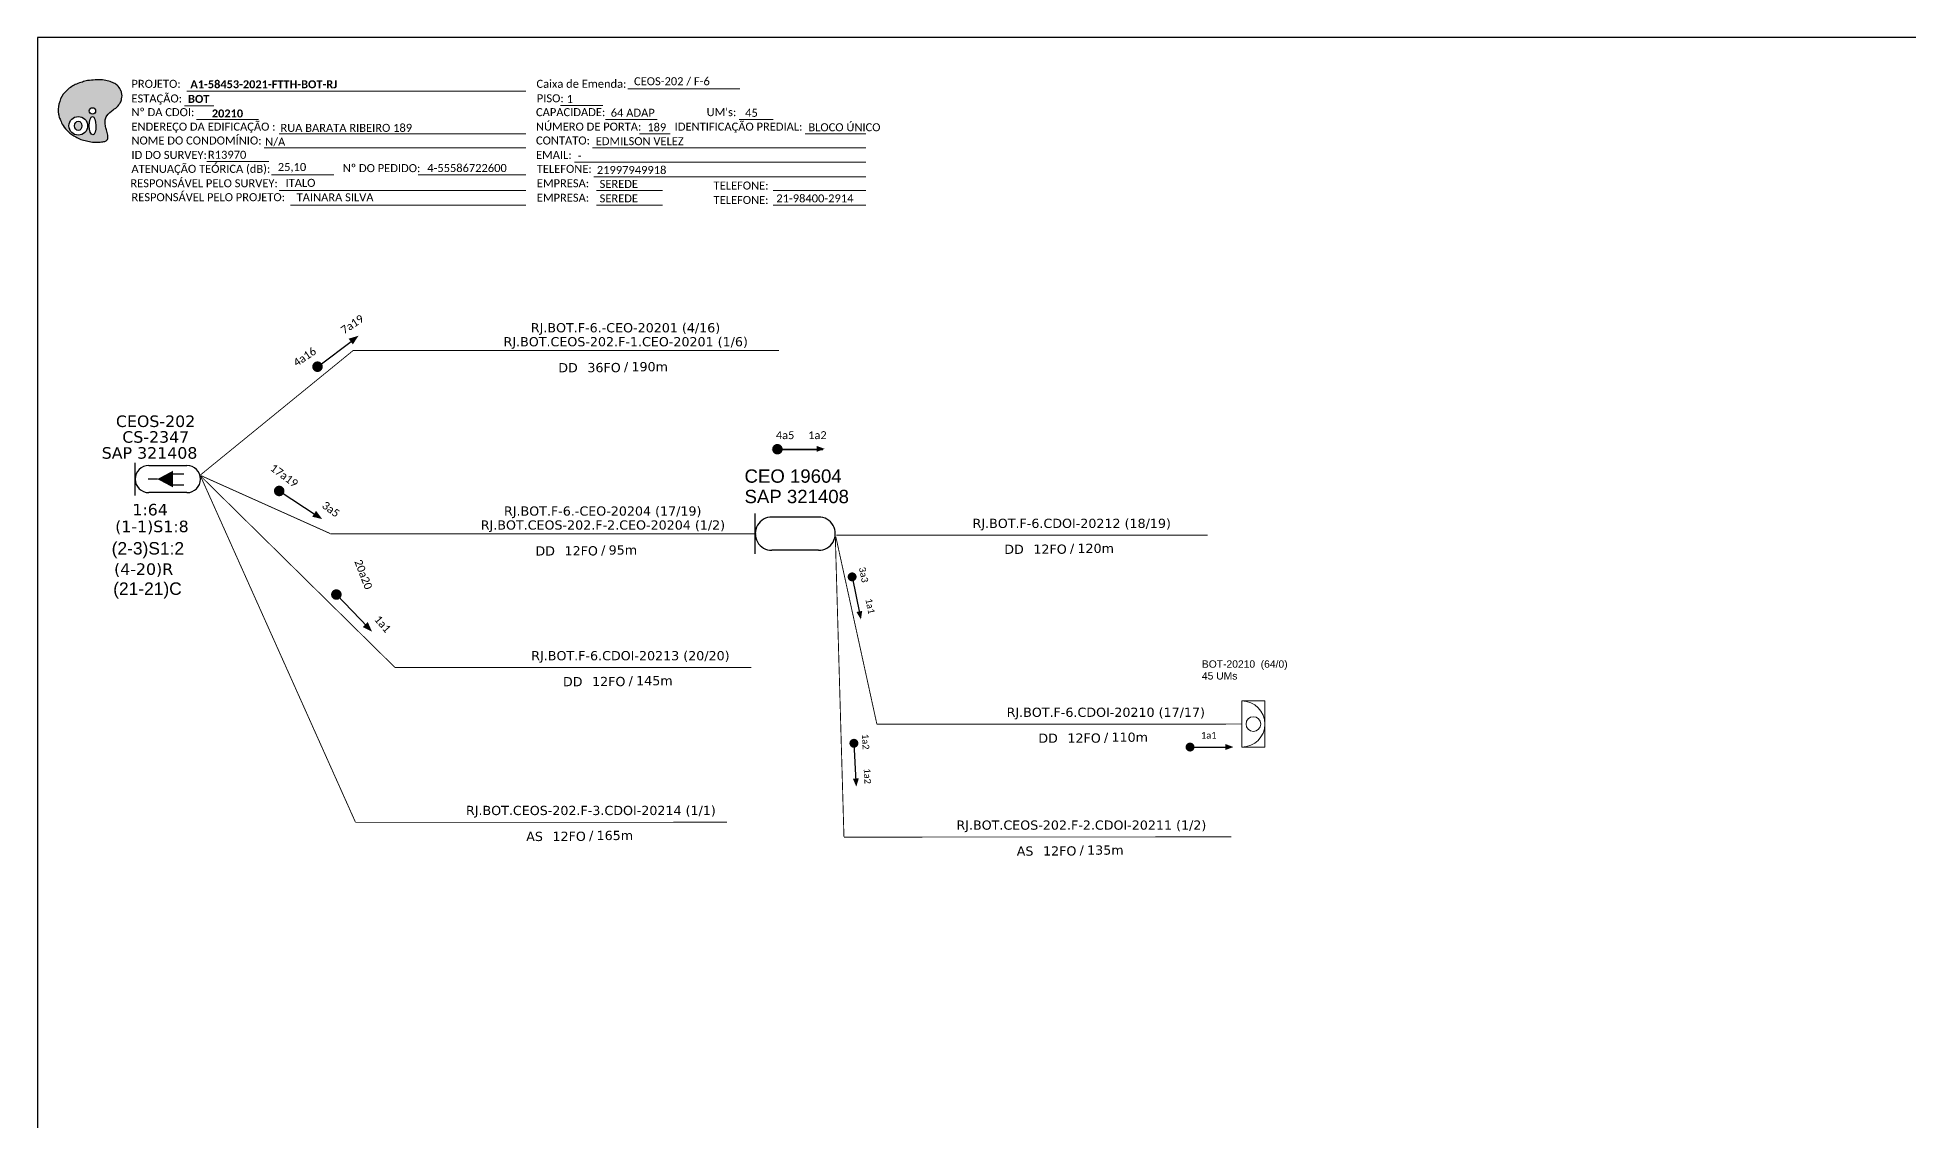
# Model space of a CAD drawing. Extents: x -89 to 749, y 705 to 1299.
# Drawn here: x -89.3 to 330, y 1056.3 to 1299 of the extents above; entities that cross this region are included whole.
import ezdxf
from ezdxf.enums import TextEntityAlignment as Align

# ---------------------------------------------------------------- set-up
doc = ezdxf.new("R2010")
doc.units = 0
for name, color, linetype, lineweight in [("20.0-LEGENDA DOS CDO'S", 1, 'Continuous', 0), ('20.1-CDO_INTERIOR', 1, 'Continuous', 0), ('40.1-ETIQUETAS', 1, 'Continuous', 20)]:
    doc.layers.add(name, color=color, linetype=linetype, lineweight=lineweight)
for name, color, linetype in [('20.4-CEOS', 1, 'Continuous'), ('CAP a instalar', 1, 'Continuous'), ('SETA', 7, 'Continuous'), ('surveys', 7, 'Continuous'), ('surveys legendas', 7, 'Continuous'), ('texto', 255, 'Continuous'), ('Txtruas', 150, 'Continuous')]:
    doc.layers.add(name, color=color, linetype=linetype)
doc.styles.add('ARIAL', font='arial.ttf')
doc.styles.add('siredit', font='verdana.ttf')
doc.styles.get("Standard").update_dxf_attribs({"font": 'arial.ttf'})
doc.styles.add('WMF-Calibri0', font='CALIBRI.TTF')
doc.styles.add('WMF-Calibri1', font='CALIBRIB.TTF')
doc.linetypes.add('FENCELINE1', pattern='A,0.25,-0.1,[133,ltypeshp.shx,S=0.1,R=0,X=-0.1,Y=0],-0.1,1', length=1.45)

# ---------------------------------------------------------------- blocks, each defined once
blk = doc.blocks.new('OI')
h = blk.add_hatch(color=40)
edge = h.paths.add_edge_path()
edge.add_spline(control_points=[(4.35, -0.67), (3.92, -0.99), (3.26, -1.5), (2.81, -2.59), (2.9, -3.5), (3.06, -4.27), (3.31, -4.85), (3.37, -5.39), (3.4, -5.88), (3.2, -6.4), (2.54, -6.61), (1.65, -6.63), (0.55, -6.67), (-0.56, -6.42), (-1.61, -6.14), (-2.77, -5.61), (-3.92, -4.77), (-4.89, -3.7), (-5.34, -2.65), (-5.6, -1.94), (-5.85, -0.96), (-5.71, 0.47), (-5.1, 2.02), (-4.14, 3.02), (-3.3, 3.61), (-2.37, 4.16), (-1.36, 4.44), (-0.56, 4.7), (0.79, 4.85), (2.24, 4.97), (3.79, 4.57), (4.67, 4.21), (5.44, 3.65), (5.76, 2.99), (6.03, 2.21), (6.01, 1.46), (5.72, 0.64), (5.31, 0.08), (4.88, -0.38), (4.51, -0.55), (4.35, -0.67)], knot_values=[0, 0, 0, 0, 1.60434, 2.417191, 3.427595, 4.282808, 4.776746, 5.304182, 5.888771, 6.258406, 6.858137, 7.79129, 8.986195, 10.124242, 11.187857, 12.242908, 13.953784, 15.414161, 16.515391, 17.349188, 17.675853, 19.552021, 21.515531, 22.568638, 23.63245, 24.621084, 25.782718, 26.745347, 27.142653, 29.870543, 31.004649, 31.921532, 32.709589, 33.801391, 34.042471, 35.192333, 35.971461, 36.628871, 37.254359, 37.836911, 37.836911, 37.836911, 37.836911], degree=3, periodic=0)
h.paths.add_polyline_path([(1.13, -0.87, -1), (-0.04, -0.87, -1)], flags=16)
edge = h.paths.add_edge_path(flags=16)
edge.add_ellipse((0.56, -3.59), major_axis=(-0.02, 1.71), ratio=0.361305, start_angle=0, end_angle=360)
h.paths.add_polyline_path([(-0.36, -3.62, -1), (-3.8, -3.62, -1)], flags=16)
edge = h.paths.add_edge_path(flags=0)
edge.add_ellipse((-2.08, -3.62), major_axis=(0, 0.885), ratio=0.758294, start_angle=0, end_angle=360)
at = {"color": 40}
for centre, radius in [((-2.08, -3.62), 1.72), ((0.54, -0.87), 0.587)]:
    blk.add_circle(centre, radius, dxfattribs=at)
blk.add_ellipse((-2.08, -3.62), major_axis=(0, 0.885), ratio=0.758294, start_param=-3.141592653589792, end_param=3.141592653589792, dxfattribs=at)
blk.add_ellipse((0.56, -3.59), major_axis=(-0.02, 1.71), ratio=0.361305, dxfattribs=at)
at = {"color": 40, "start_tangent": (-0.800898, -0.598801), "end_tangent": (-0.800898, -0.598801)}
blk.add_spline([(4.35, -0.67), (3.2, -1.78), (2.9, -2.54), (2.92, -3.55), (3.12, -4.38), (3.28, -4.85), (3.37, -5.37), (3.35, -5.95), (3.2, -6.29), (2.66, -6.55), (1.73, -6.63), (0.54, -6.62), (-0.58, -6.41), (-1.6, -6.11), (-2.56, -5.67), (-3.95, -4.67), (-4.89, -3.56), (-5.37, -2.56), (-5.64, -1.78), (-5.72, -1.46), (-5.63, 0.42), (-4.84, 2.22), (-4.13, 2.99), (-3.27, 3.62), (-2.4, 4.09), (-1.3, 4.47), (-0.37, 4.72), (0.02, 4.77), (2.75, 4.8), (3.85, 4.53), (4.69, 4.16), (5.31, 3.68), (5.85, 2.73), (5.93, 2.5), (5.94, 1.35), (5.67, 0.62), (5.29, 0.08), (4.84, -0.36), (4.35, -0.67)], degree=3, dxfattribs=at)
blk = doc.blocks.new('CARIMBO')
at = {"color": 7, "lineweight": 0}
for points in [[(134.48, -16.3), (159.61, -16.3)], [(35.15, -20.06), (41.7, -20.06)], [(35.66, -16.79), (111.64, -16.79)], [(119.43, -20.02), (128.92, -20.02)], [(37.81, -23.14), (51.75, -23.14)], [(129.48, -23.14), (141.1, -23.14)], [(159.42, -23.14), (167.09, -23.14)], [(56.38, -26.37), (111.64, -26.37)], [(137.07, -26.37), (144.01, -26.37)], [(174.24, -26.37), (187.8, -26.37)], [(40.13, -32.55), (54.07, -32.55)], [(52.97, -29.48), (111.64, -29.48)], [(122.56, -32.72), (187.83, -32.72)], [(126.6, -29.48), (187.83, -29.48)], [(54.67, -35.52), (68.61, -35.52)], [(126.84, -35.96), (187.83, -35.96)], [(56.38, -39.07), (111.64, -39.07)], [(127.45, -39.07), (142.25, -39.07)], [(167.06, -39.07), (187.83, -39.07)], [(58.87, -42.31), (111.64, -42.31)], [(127.45, -42.31), (142.25, -42.31)], [(167.06, -42.31), (187.83, -42.31)]]:
    blk.add_lwpolyline(points, dxfattribs=at)
at = {"color": 7, "xscale": 1.213923925163967, "yscale": 1.213923925163967, "zscale": 1.213923925163967, "rotation": 0.1532896023949059}
blk.add_blockref('OI', (13.86, -20.16), dxfattribs=at)
at = {"color": 7, "lineweight": 0, "style": 'WMF-Calibri0'}
for s, height, p in [('PROJETO:', 1.793, (23.26, -16.04)), ('Caixa de Emenda:', 1.7927, (114.02, -16.04)), ('ESTAÇÃO:', 1.793, (23.26, -19.32)), ('Nº DA CDOI:', 1.7927, (23.26, -22.39)), ('CAPACIDADE:', 1.7927, (113.91, -22.39)), ('PISO:', 1.793, (114.09, -19.28)), ("UM's:", 1.793, (152.15, -22.39)), ('ENDEREÇO DA EDIFICAÇÃO :', 1.7927, (23.26, -25.63)), ('NÚMERO DE PORTA:', 1.7927, (113.91, -25.63)), ('IDENTIFICAÇÃO PREDIAL:', 1.7927, (144.99, -25.63)), ('NOME DO CONDOMÍNIO:', 1.7927, (23.26, -28.74)), ('CONTATO:', 1.793, (113.91, -28.74)), ('ATENUAÇÃO TEÓRICA (dB):', 1.7927, (23.26, -35.09)), ('ID DO SURVEY:', 1.7927, (23.26, -31.97)), ('EMAIL:', 1.793, (113.91, -31.97)), ('TELEFONE:', 1.793, (114.09, -35.09)), ('RESPONSÁVEL PELO SURVEY:', 1.7927, (23.02, -38.32)), ('EMPRESA:', 1.793, (114.09, -38.32)), ('TELEFONE:', 1.793, (153.7, -38.83)), ('RESPONSÁVEL PELO PROJETO:', 1.7927, (23.26, -41.44)), ('EMPRESA:', 1.793, (114.09, -41.56)), ('TELEFONE:', 1.793, (153.7, -42.06))]:
    blk.add_text(s, height=height, dxfattribs=at).set_placement(p)
at = {"color": 7, "lineweight": 0, "flags": 8}
for tag, p, style in [('PROJ', (36.46, -16.13), 'WMF-Calibri1'), ('CEOS-XX', (135.87, -15.46), 'WMF-Calibri0'), ('EST', (35.94, -19.41), 'WMF-Calibri1'), ('PISO_PTR', (120.78, -19.42), 'WMF-Calibri0'), ('CAPAC.', (130.66, -22.52), 'WMF-Calibri0'), ("UC'S", (160.78, -22.54), 'WMF-Calibri0'), ('LOGRADOURO', (56.65, -25.91), 'WMF-Calibri0'), ('N°', (138.85, -25.77), 'WMF-Calibri0'), ('N°PREDIO', (174.94, -25.77), 'WMF-Calibri0'), ('NOME_DO_COND.', (53.23, -29.02), 'WMF-Calibri0'), ('NOME_DO_CONTATO', (127.3, -28.89), 'WMF-Calibri0'), ('_ID_', (40.39, -31.94), 'WMF-Calibri0'), ('O_POTEN', (56.06, -34.68), 'WMF-Calibri0'), ('EMAIL', (123.26, -32.12), 'WMF-Calibri0'), ('RES_SURVEY', (57.78, -38.23), 'WMF-Calibri0'), ('TELEFONE', (127.55, -35.36), 'WMF-Calibri0'), ('EMP_RESP_SURVEY', (128.16, -38.47), 'WMF-Calibri0'), ('CONT_RESP_SURVEY', (167.76, -38.47), 'WMF-Calibri0'), ('RES_PROJ', (60.27, -41.47), 'WMF-Calibri0'), ('EMP_RESP_PROJ', (128.16, -41.71), 'WMF-Calibri0'), ('CONT_RESP_PROJ', (167.76, -41.71), 'WMF-Calibri0')]:
    blk.add_attdef(tag, p, '', height=1.79, dxfattribs=dict(at, style=style))
at = {"color": 7, "lineweight": 0, "style": 'WMF-Calibri1', "flags": 8}
blk.add_attdef("N° CDO'S", text='', height=1.79, dxfattribs=at).set_placement((44.78, -22.68), align=Align.CENTER)
blk = doc.blocks.new('ETIQUETA_RS5F')
at = {"layer": '40.1-ETIQUETAS', "color": 0, "style": 'siredit'}
blk.add_text('/', height=1.5, dxfattribs=at).set_placement((1.58, -1.95), align=Align.MIDDLE_RIGHT)
for tag, p in [('ETIQUETA_R_PRIMARIA', (1.21, 4.1)), ('ETIQUETA_R_SECUNDARIA', (1.21, 2.1)), ('F_ATIVAS/F_MORTAS', (1.14, -4.24))]:
    blk.add_attdef(tag, text='', height=1.5, dxfattribs=at).set_placement(p, align=Align.MIDDLE_CENTER)
for tag, p in [('TIPO_CABO', (-6.58, -2.12)), ('CAP_CABO', (0.4, -2.09))]:
    blk.add_attdef(tag, text='', height=1.5, dxfattribs=at).set_placement(p, align=Align.MIDDLE_RIGHT)
blk.add_attdef('METROS', text='', height=1.5, dxfattribs=at).set_placement((2.14, -1.95), align=Align.MIDDLE_LEFT)
for tag, p in [('FUSÃO_1', (0.85, -8.39)), ('FUSÃO_2', (0.85, -10.6)), ('FUSÃO_3', (0.85, -12.93)), ('FUSÃO_4', (0.85, -15.14)), ('FUSÃO_5', (0.85, -17.16))]:
    blk.add_attdef(tag, text='', height=1.5, dxfattribs=at).set_placement(p, align=Align.CENTER)
blk = doc.blocks.new('A$C0CDF1BB7')
at = {"layer": 'Txtruas'}
blk.add_line((9.78, 5.66), (2.58, 5.66), dxfattribs=at)
for points in [[(0, 0), (0.01, 6.19)], [(9.77, 0.52), (2.57, 0.52)]]:
    blk.add_lwpolyline(points, dxfattribs=at)
for centre, start, end in [((2.57, 3.09), 89.9211, 269.9225), ((9.78, 3.09), 269.9211, 89.9225)]:
    blk.add_arc(centre, 2.57, start, end, dxfattribs=at)

msp = doc.modelspace()

# ---------------------------------------------------------------- linework, layer by layer
msp.add_lwpolyline([(-89.32, 705.02), (749.25, 705.02), (749.25, 1299.02), (-89.32, 1299.02), (-89.32, 705.02)])
at = {"color": 7, "lineweight": 0}
msp.add_lwpolyline([(-4.01, 1268.26), (20.14, 1268.26)], dxfattribs=at)
for points, const_width in [([(-27.03, 1224.89, 1), (-26.09, 1225.6, 1)], 1.18), ([(76.5, 1207.34, 1), (76.5, 1206.16, 1)], 1.17), ([(-35.63, 1197.72, 1), (-34.65, 1197.07, 1)], 1.18), ([(93.14, 1178.64, 1), (93.34, 1177.66, 1)], 1), ([(-22.74, 1174.61, 1), (-21.92, 1173.76, 1)], 1.18), ([(93.61, 1141.36, 1), (93.67, 1140.36, 1)], 1), ([(168.46, 1140.01, 1), (169.46, 1140.01, 1)], 1)]:
    msp.add_lwpolyline(points, format="xyb", close=True, dxfattribs=dict(const_width=const_width))
at = {"layer": '20.1-CDO_INTERIOR', "lineweight": 18}
msp.add_lwpolyline([(185.74, 1140.01), (185.74, 1150.34), (180.57, 1150.34), (180.57, 1140.01)], close=True, dxfattribs=at)
msp.add_circle((183.16, 1145.17), 1.65, dxfattribs=at)
msp.add_arc((180.57, 1145.17), 5.17, 270, 90, dxfattribs=at)
at = {"layer": '20.4-CEOS', "color": 7}
for p, q in [((-64.36, 1203.11), (-55.81, 1203.11)), ((-55.81, 1197.02), (-64.36, 1197.02))]:
    msp.add_line(p, q, dxfattribs=at)
for points in [[(-67.4, 1196.39), (-67.4, 1203.73)], [(-62.44, 1200.06), (-64.5, 1200.06)], [(-59.07, 1201.27), (-56.48, 1201.27)], [(-59.07, 1198.74), (-56.48, 1198.74)]]:
    msp.add_lwpolyline(points, dxfattribs=at)
msp.add_lwpolyline([(-62.44, 1200.06, 0, 3.76, 0), (-58.92, 1200.06, 3.76, 3.76, 0)], format="xyseb", dxfattribs=at)
for centre, start, end in [((-64.36, 1200.06), 90, 270), ((-55.81, 1200.06), 270, 90)]:
    msp.add_arc(centre, 3.04, start, end, dxfattribs=at)
at = {"layer": 'CAP a instalar', "color": 7, "ltscale": 3, "const_width": 0.2}
for points in [[(-18.57, 1228.87), (-52.78, 1200.99)], [(-18.57, 1228.87), (17.06, 1228.87)], [(17.06, 1228.87), (76.88, 1228.87)], [(-52.79, 1200.79), (-9.18, 1157.83)], [(-52.75, 1200.87), (-23.73, 1187.86)], [(-23.69, 1187.8), (11.94, 1187.8)], [(11.94, 1187.8), (71.76, 1187.8)], [(89.71, 1187.48), (172.94, 1187.5)], [(-9.18, 1157.83), (70.65, 1157.83)]]:
    msp.add_lwpolyline(points, dxfattribs=at)
at = {"layer": 'CAP a instalar', "color": 8, "ltscale": 3, "const_width": 0.2}
for points in [[(-52.79, 1200.79), (-18.04, 1123.15)], [(89.47, 1187.22), (91.41, 1119.84)], [(-18.04, 1123.15), (65.19, 1123.16)], [(91.41, 1119.84), (178.19, 1119.88)]]:
    msp.add_lwpolyline(points, dxfattribs=at)
at = {"layer": 'CAP a instalar', "color": 1, "ltscale": 3, "const_width": 0.2}
for points in [[(89.59, 1187.14), (98.79, 1145.13)], [(98.79, 1145.13), (180.57, 1145.17)]]:
    msp.add_lwpolyline(points, dxfattribs=at)
at = {"layer": 'SETA'}
for points in [[(-26.56, 1225.24), (-18.44, 1231.35)], [(76.54, 1206.69), (86.7, 1206.69)], [(86.7, 1206.69), (76.54, 1206.69)], [(-35.14, 1197.4), (-26.64, 1191.83)], [(-22.33, 1174.18), (-15.3, 1166.85)], [(93.24, 1178.15), (94.98, 1169.73)], [(93.64, 1140.86), (94.1, 1132.28)], [(168.96, 1140.01), (177.56, 1140.01)]]:
    msp.add_lwpolyline(points, dxfattribs=at)
for points in [[(-19.58, 1231.51), (-17.38, 1232.18), (-18.63, 1230.25)], [(77.35, 1207.49), (75.19, 1206.7), (77.35, 1205.92)], [(85.28, 1207.49), (87.11, 1206.83), (85.28, 1206.16)], [(-26.88, 1192.95), (-25.5, 1191.1), (-27.75, 1191.63)], [(95.5, 1170.54), (95.22, 1168.61), (94.2, 1170.27)], [(-15.28, 1168), (-14.35, 1165.89), (-16.42, 1166.91)], [(176.87, 1140.69), (178.7, 1140.02), (176.87, 1139.36)], [(94.74, 1133), (94.17, 1131.14), (93.41, 1132.93)]]:
    msp.add_solid(points, dxfattribs=at)

# ---------------------------------------------------------------- block references
ref = msp.add_blockref('CARIMBO', (-91.51, 1303.77))
ref.add_attrib('PROJ', 'A1-58453-2021-FTTH-BOT-RJ', (-55.05, 1287.63), dxfattribs={"color": 7, "lineweight": 0, "height": 1.7927, "style": 'WMF-Calibri1'})
ref.add_attrib('EST', 'BOT', (-55.57, 1284.35), dxfattribs={"color": 7, "lineweight": 0, "height": 1.793, "style": 'WMF-Calibri1'})
ref.add_attrib("N° CDO'S", '20210', dxfattribs={"color": 7, "lineweight": 0, "height": 1.793, "style": 'WMF-Calibri1'}).set_placement((-46.73, 1281.09), align=Align.CENTER)
ref.add_attrib('LOGRADOURO', 'RUA BARATA RIBEIRO 189 ', (-34.86, 1277.86), dxfattribs={"color": 7, "lineweight": 0, "height": 1.7927, "style": 'WMF-Calibri0'})
ref.add_attrib('NOME_DO_COND.', 'N/A', (-38.28, 1274.74), dxfattribs={"color": 7, "lineweight": 0, "height": 1.793, "style": 'WMF-Calibri0'})
ref.add_attrib('_ID_', 'R13970', (-51.11, 1271.83), dxfattribs={"color": 7, "lineweight": 0, "height": 1.793, "style": 'WMF-Calibri0'})
ref.add_attrib('O_POTEN', '25,10', (-35.45, 1269.09), dxfattribs={"color": 7, "lineweight": 0, "height": 1.793, "style": 'WMF-Calibri0'})
ref.add_attrib('RES_SURVEY', 'ITALO', (-33.73, 1265.54), dxfattribs={"color": 7, "lineweight": 0, "height": 1.793, "style": 'WMF-Calibri0'})
ref.add_attrib('RES_PROJ', 'TAINARA SILVA', (-31.24, 1262.3), dxfattribs={"color": 7, "lineweight": 0, "height": 1.7927, "style": 'WMF-Calibri0'})
ref.add_attrib('CEOS-XX', 'CEOS-202 / F-6', (44.36, 1288.31), dxfattribs={"color": 7, "lineweight": 0, "height": 1.7927, "style": 'WMF-Calibri0'})
ref.add_attrib('CAPAC.', '64 ADAP', (39.15, 1281.25), dxfattribs={"color": 7, "lineweight": 0, "height": 1.793, "style": 'WMF-Calibri0'})
ref.add_attrib("UC'S", '45', (69.27, 1281.23), dxfattribs={"color": 7, "lineweight": 0, "height": 1.793, "style": 'WMF-Calibri0'})
ref.add_attrib('PISO_PTR', '1', (29.28, 1284.34), dxfattribs={"color": 7, "lineweight": 0, "height": 1.79, "style": 'WMF-Calibri0'})
ref.add_attrib('N°', '189', (47.34, 1278), dxfattribs={"color": 7, "lineweight": 0, "height": 1.793, "style": 'WMF-Calibri0'})
ref.add_attrib('N°PREDIO', 'BLOCO ÚNICO', (83.43, 1278), dxfattribs={"color": 7, "lineweight": 0, "height": 1.7927, "style": 'WMF-Calibri0'})
ref.add_attrib('NOME_DO_CONTATO', 'EDMILSON VELEZ', (35.79, 1274.88), dxfattribs={"color": 7, "lineweight": 0, "height": 1.7927, "style": 'WMF-Calibri0'})
ref.add_attrib('EMAIL', '-', (31.75, 1271.65), dxfattribs={"color": 7, "lineweight": 0, "height": 1.79, "style": 'WMF-Calibri0'})
ref.add_attrib('TELEFONE', '21997949918', (36.04, 1268.41), dxfattribs={"color": 7, "lineweight": 0, "height": 1.7927, "style": 'WMF-Calibri0'})
ref.add_attrib('EMP_RESP_SURVEY', 'SEREDE', (36.65, 1265.3), dxfattribs={"color": 7, "lineweight": 0, "height": 1.793, "style": 'WMF-Calibri0'})
ref.add_attrib('EMP_RESP_PROJ', 'SEREDE', (36.65, 1262.06), dxfattribs={"color": 7, "lineweight": 0, "height": 1.793, "style": 'WMF-Calibri0'})
ref.add_attrib('CONT_RESP_PROJ', '21-98400-2914', (76.25, 1262.06), dxfattribs={"color": 7, "lineweight": 0, "height": 1.7927, "style": 'WMF-Calibri0'})
at = {"layer": '40.1-ETIQUETAS', "color": 7}
ref = msp.add_blockref('ETIQUETA_RS5F', (40.88, 1227.94), dxfattribs=dict(at, xscale=1.378472709545349, yscale=1.378472709545349, zscale=1.378472709545349))
ref.add_attrib('ETIQUETA_R_PRIMARIA', 'RJ.BOT.F-6.-CEO-20201 (4/16)', dxfattribs={"color": 0, "height": 2.0677, "style": 'siredit'}).set_placement((42.46, 1233.97), align=Align.MIDDLE_CENTER)
ref.add_attrib('ETIQUETA_R_SECUNDARIA', 'RJ.BOT.CEOS-202.F-1.CEO-20201 (1/6)', dxfattribs={"color": 0, "height": 2.0677, "style": 'siredit'}).set_placement((42.51, 1230.84), align=Align.MIDDLE_CENTER)
ref.add_attrib('TIPO_CABO', 'DD', dxfattribs={"color": 0, "height": 2.068, "style": 'siredit'}).set_placement((31.76, 1225.02), align=Align.MIDDLE_RIGHT)
ref.add_attrib('CAP_CABO', '36FO', dxfattribs={"color": 0, "height": 2.068, "style": 'siredit'}).set_placement((41.39, 1225.05), align=Align.MIDDLE_RIGHT)
ref.add_attrib('METROS', '190m', dxfattribs={"color": 0, "height": 2.068, "style": 'siredit'}).set_placement((43.79, 1225.25), align=Align.MIDDLE_LEFT)
ref = msp.add_blockref('ETIQUETA_RS5F', (35.76, 1186.87), dxfattribs=dict(at, xscale=1.378472709545349, yscale=1.378472709545349, zscale=1.378472709545349))
ref.add_attrib('ETIQUETA_R_PRIMARIA', 'RJ.BOT.F-6.-CEO-20204 (17/19)', dxfattribs={"color": 0, "height": 2.0677, "style": 'siredit'}).set_placement((37.35, 1192.9), align=Align.MIDDLE_CENTER)
ref.add_attrib('ETIQUETA_R_SECUNDARIA', 'RJ.BOT.CEOS-202.F-2.CEO-20204 (1/2)', dxfattribs={"color": 0, "height": 2.0677, "style": 'siredit'}).set_placement((37.4, 1189.77), align=Align.MIDDLE_CENTER)
ref.add_attrib('TIPO_CABO', 'DD', dxfattribs={"color": 0, "height": 2.068, "style": 'siredit'}).set_placement((26.65, 1183.96), align=Align.MIDDLE_RIGHT)
ref.add_attrib('CAP_CABO', '12FO', dxfattribs={"color": 0, "height": 2.068, "style": 'siredit'}).set_placement((36.27, 1183.99), align=Align.MIDDLE_RIGHT)
ref.add_attrib('METROS', '95m', dxfattribs={"color": 0, "height": 2.068, "style": 'siredit'}).set_placement((38.68, 1184.18), align=Align.MIDDLE_LEFT)
at = {"layer": 'CAP a instalar', "color": 7, "linetype": 'FENCELINE1', "ltscale": 7}
ref = msp.add_blockref('ETIQUETA_RS5F', (140.82, 1187.24), dxfattribs=dict(at, xscale=1.378472709545349, yscale=1.378472709545349, zscale=1.378472709545349))
ref.add_attrib('ETIQUETA_R_SECUNDARIA', 'RJ.BOT.F-6.CDOI-20212 (18/19)', dxfattribs={"layer": '40.1-ETIQUETAS', "color": 0, "height": 2.0677, "style": 'siredit'}).set_placement((142.45, 1190.14), align=Align.MIDDLE_CENTER)
ref.add_attrib('TIPO_CABO', 'DD', dxfattribs={"layer": '40.1-ETIQUETAS', "color": 0, "height": 2.068, "style": 'siredit'}).set_placement((131.7, 1184.33), align=Align.MIDDLE_RIGHT)
ref.add_attrib('CAP_CABO', '12FO', dxfattribs={"layer": '40.1-ETIQUETAS', "color": 0, "height": 2.068, "style": 'siredit'}).set_placement((141.32, 1184.36), align=Align.MIDDLE_RIGHT)
ref.add_attrib('METROS', '120m', dxfattribs={"layer": '40.1-ETIQUETAS', "color": 0, "height": 2.068, "style": 'siredit'}).set_placement((143.73, 1184.55), align=Align.MIDDLE_LEFT)
ref = msp.add_blockref('ETIQUETA_RS5F', (41.93, 1157.59), dxfattribs=dict(at, xscale=1.378472709545349, yscale=1.378472709545349, zscale=1.378472709545349))
ref.add_attrib('ETIQUETA_R_SECUNDARIA', 'RJ.BOT.F-6.CDOI-20213 (20/20)', dxfattribs={"layer": '40.1-ETIQUETAS', "color": 0, "height": 2.0677, "style": 'siredit'}).set_placement((43.56, 1160.49), align=Align.MIDDLE_CENTER)
ref.add_attrib('TIPO_CABO', 'DD', dxfattribs={"layer": '40.1-ETIQUETAS', "color": 0, "height": 2.068, "style": 'siredit'}).set_placement((32.81, 1154.67), align=Align.MIDDLE_RIGHT)
ref.add_attrib('CAP_CABO', '12FO', dxfattribs={"layer": '40.1-ETIQUETAS', "color": 0, "height": 2.068, "style": 'siredit'}).set_placement((42.43, 1154.7), align=Align.MIDDLE_RIGHT)
ref.add_attrib('METROS', '145m', dxfattribs={"layer": '40.1-ETIQUETAS', "color": 0, "height": 2.068, "style": 'siredit'}).set_placement((44.84, 1154.9), align=Align.MIDDLE_LEFT)
at = {"layer": 'CAP a instalar', "linetype": 'FENCELINE1', "ltscale": 7}
ref = msp.add_blockref('ETIQUETA_RS5F', (148.45, 1144.91), dxfattribs=dict(at, xscale=1.378472709545349, yscale=1.378472709545349, zscale=1.378472709545349))
ref.add_attrib('ETIQUETA_R_SECUNDARIA', 'RJ.BOT.F-6.CDOI-20210 (17/17)', dxfattribs={"layer": '40.1-ETIQUETAS', "color": 0, "height": 2.0677, "style": 'siredit'}).set_placement((150.08, 1147.81), align=Align.MIDDLE_CENTER)
ref.add_attrib('TIPO_CABO', 'DD', dxfattribs={"layer": '40.1-ETIQUETAS', "color": 0, "height": 2.068, "style": 'siredit'}).set_placement((139.33, 1142), align=Align.MIDDLE_RIGHT)
ref.add_attrib('CAP_CABO', '12FO', dxfattribs={"layer": '40.1-ETIQUETAS', "color": 0, "height": 2.068, "style": 'siredit'}).set_placement((148.96, 1142.03), align=Align.MIDDLE_RIGHT)
ref.add_attrib('METROS', '110m', dxfattribs={"layer": '40.1-ETIQUETAS', "color": 0, "height": 2.068, "style": 'siredit'}).set_placement((151.36, 1142.22), align=Align.MIDDLE_LEFT)
at = {"layer": 'CAP a instalar', "color": 8, "linetype": 'FENCELINE1', "ltscale": 7}
ref = msp.add_blockref('ETIQUETA_RS5F', (33.07, 1122.91), dxfattribs=dict(at, xscale=1.378472709545349, yscale=1.378472709545349, zscale=1.378472709545349))
ref.add_attrib('ETIQUETA_R_SECUNDARIA', 'RJ.BOT.CEOS-202.F-3.CDOI-20214 (1/1)', dxfattribs={"layer": '40.1-ETIQUETAS', "color": 0, "height": 2.0677, "style": 'siredit'}).set_placement((34.7, 1125.81), align=Align.MIDDLE_CENTER)
ref.add_attrib('TIPO_CABO', 'AS', dxfattribs={"layer": '40.1-ETIQUETAS', "color": 0, "height": 2.068, "style": 'siredit'}).set_placement((23.95, 1119.99), align=Align.MIDDLE_RIGHT)
ref.add_attrib('CAP_CABO', '12FO', dxfattribs={"layer": '40.1-ETIQUETAS', "color": 0, "height": 2.068, "style": 'siredit'}).set_placement((33.57, 1120.02), align=Align.MIDDLE_RIGHT)
ref.add_attrib('METROS', '165m', dxfattribs={"layer": '40.1-ETIQUETAS', "color": 0, "height": 2.068, "style": 'siredit'}).set_placement((35.98, 1120.21), align=Align.MIDDLE_LEFT)
at = {"layer": 'CAP a instalar', "color": 8, "ltscale": 5}
ref = msp.add_blockref('ETIQUETA_RS5F', (142.98, 1119.63), dxfattribs=dict(at, xscale=1.378472709545349, yscale=1.378472709545349, zscale=1.378472709545349))
ref.add_attrib('ETIQUETA_R_SECUNDARIA', 'RJ.BOT.CEOS-202.F-2.CDOI-20211 (1/2)', dxfattribs={"layer": '40.1-ETIQUETAS', "color": 0, "height": 2.0677, "style": 'siredit'}).set_placement((144.61, 1122.53), align=Align.MIDDLE_CENTER)
ref.add_attrib('TIPO_CABO', 'AS', dxfattribs={"layer": '40.1-ETIQUETAS', "color": 0, "height": 2.068, "style": 'siredit'}).set_placement((133.86, 1116.71), align=Align.MIDDLE_RIGHT)
ref.add_attrib('CAP_CABO', '12FO', dxfattribs={"layer": '40.1-ETIQUETAS', "color": 0, "height": 2.068, "style": 'siredit'}).set_placement((143.49, 1116.74), align=Align.MIDDLE_RIGHT)
ref.add_attrib('METROS', '135m', dxfattribs={"layer": '40.1-ETIQUETAS', "color": 0, "height": 2.068, "style": 'siredit'}).set_placement((145.89, 1116.93), align=Align.MIDDLE_LEFT)
at = {"layer": 'surveys', "linetype": 'FENCELINE1', "ltscale": 500, "xscale": 1.452576487902888, "yscale": 1.452576487902888, "zscale": 1.452576487902888}
msp.add_blockref('A$C0CDF1BB7', (71.52, 1183.34), dxfattribs=at)

# ---------------------------------------------------------------- texts
at = {"color": 7, "lineweight": 0, "style": 'WMF-Calibri0'}
msp.add_text('Nº DO PEDIDO:', height=1.7927, dxfattribs=at).set_placement((-20.88, 1268.84))
at = {"char_height": 1.5, "width": 25.3588, "attachment_point": 5}
for s, insert, rotation in [('\\C7;\\fCalibri|b0|i0|c0|p34;3a3       1a1', (96.55, 1175.1), 281.6332), ('\\C7;\\fCalibri|b0|i0|c0|p34;1a2        1a2', (96.46, 1137.35), 273.0661)]:
    msp.add_mtext(s, dxfattribs=dict(at, insert=insert, rotation=rotation))
at = {"insert": (172.62, 1142.64), "char_height": 1.5, "width": 25.3588, "attachment_point": 5}
msp.add_mtext('\\C7;\\fCalibri|b0|i0|c0|p34;  1a1', dxfattribs=at)
at = {"color": 7, "lineweight": 0, "style": 'WMF-Calibri0', "flags": 8}
msp.add_attdef('4-55586722600', (-1.97, 1268.87), '', height=1.79, dxfattribs=at)
at = {"layer": "20.0-LEGENDA DOS CDO'S", "style": 'ARIAL'}
for s, p in [('BOT-20210', (171.61, 1157.79)), ('45 UMs', (171.61, 1155.14))]:
    msp.add_text(s, height=1.653, dxfattribs=at).set_placement(p)
msp.add_text('(64/0)', height=1.653, dxfattribs=at).set_placement((187.81, 1157.79), align=Align.CENTER)
at = {"layer": '20.4-CEOS', "color": 7, "linetype": 'Continuous', "style": 'siredit'}
for s, p in [('CEOS-202', (-62.84, 1214.31)), ('CS-2347', (-62.8, 1210.79)), ('SAP 321408', (-64.19, 1207.21)), ('(1-1)S1:8', (-63.66, 1190.74)), ('1:64', (-64.07, 1194.5)), ('(4-20)R', (-65.52, 1181.18))]:
    msp.add_text(s, height=2.579, dxfattribs=at).set_placement(p, align=Align.TOP_CENTER)
at = {"layer": 'surveys legendas', "color": 0}
for s, p in [('CEO 19604', (69.13, 1199.24)), ('SAP 321408', (69.13, 1194.67))]:
    msp.add_text(s, height=2.983, dxfattribs=at).set_placement(p)
at = {"layer": 'texto', "char_height": 1.7727, "width": 29.9695, "attachment_point": 5}
for s, insert, rotation in [('\\C7;\\fCalibri|b0|i0|c0|p34;7a19', (-18.77, 1234.74), 33.9388), ('\\C7;\\fCalibri|b0|i0|c0|p34;4a16', (-29.42, 1227.46), 33.9388), ('\\C7;\\fCalibri|b0|i0|c0|p34;17a19', (-34.02, 1200.84), 323.7183), ('\\C7;\\fCalibri|b0|i0|c0|p34;3a5', (-23.56, 1193.29), 323.7183), ('\\C7;\\fCalibri|b0|i0|c0|p34;20a20', (-16.27, 1178.69), 291.072), ('\\C7;\\fCalibri|b0|i0|c0|p34;1a1', (-11.97, 1167.59), 310.7929)]:
    msp.add_mtext(s, dxfattribs=dict(at, insert=insert, rotation=rotation))
at = {"layer": 'texto', "insert": (81.84, 1209.89), "char_height": 1.7727, "width": 29.9695, "attachment_point": 5}
msp.add_mtext('\\C7;\\fCalibri|b0|i0|c0|p34;4a5     1a2', dxfattribs=at)
at = {"layer": 'texto', "color": 7, "char_height": 2.787, "width": 16.6072, "attachment_point": 5}
for s, insert in [('(2-3)S1:2', (-64.57, 1184.13)), ('(21-21)C', (-64.66, 1175.09))]:
    msp.add_mtext(s, dxfattribs=dict(at, insert=insert))

doc.saveas('drawing.dxf')
